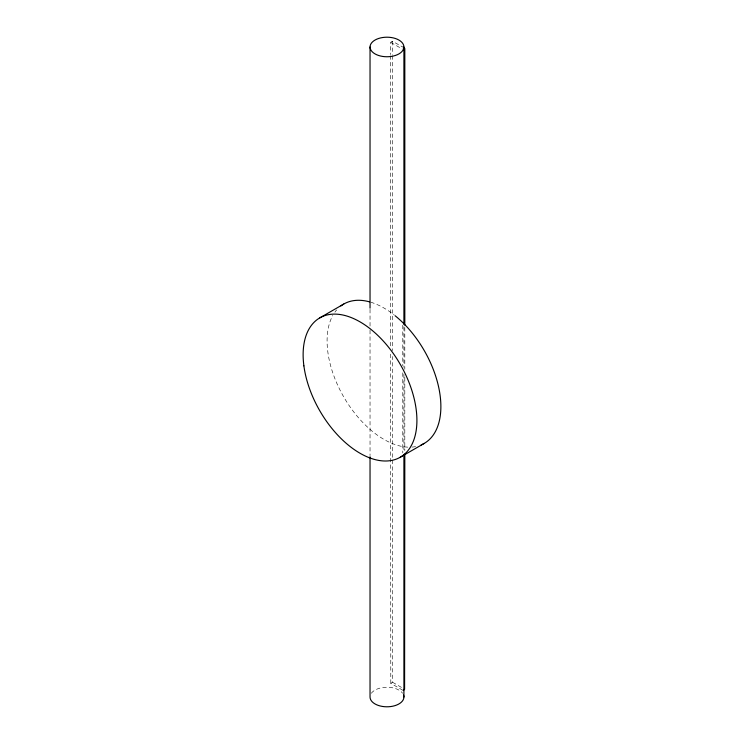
<?xml version="1.0" encoding="UTF-8"?>
<svg xmlns="http://www.w3.org/2000/svg" width="744" height="744" viewBox="0 0 744 744"><rect width="100%" height="100%" fill="white"/><g stroke="black" fill="none" stroke-linecap="round" stroke-linejoin="round"><path stroke-width="0.56" stroke-dasharray="3.72 2.79" d="M402.783 690.255L390.795 683.336L392.599 682.294L392.599 356.478M404.215 47.821L392.599 41.366A3.106 2.539 60 0 0 390.795 42.408L390.581 54.582M390.795 42.408L402.188 48.992M392.599 682.294L404.215 689M390.795 683.336L390.581 353M404.81 327.527L404.81 369.331M404.81 377.459L404.81 450.613M403.908 326.728L403.908 367.359M403.908 374.325L403.908 452.092M402.783 325.212L402.783 365.853M402.783 372.818L402.783 452.938M392.599 41.366L392.599 54.572M392.599 55.735L392.599 350.675M390.581 55.744L390.581 347.197M370.038 309.318L370.038 329.053M370.038 330.215L370.038 455.579M371.321 693.278A16.935 9.784 0 0 1 386.973 687.242A16.935 9.784 0 0 1 402.625 693.278M415.589 446.605A80.464 46.454 60 0 1 411.776 447.098M407.796 447.144A80.464 46.454 60 0 1 343.356 396.273A80.464 46.454 60 0 1 332.791 315.502M334.893 312.173A80.464 46.454 60 0 1 336.669 309.923M370.698 302.185A80.464 46.454 60 0 1 394.162 314.972"/><path stroke-width="1.12" d="M403.378 690.162A3.106 2.539 60 0 0 404.587 689.214L404.81 454.1M403.378 48.992L404.587 48.286L404.81 48.844L404.81 325.202M319.79 317.883L343.747 304.045M400.253 457.244L424.21 443.405M404.215 47.821L404.587 48.286M403.908 46.984A16.935 9.784 0 0 1 378.501 55.447A16.935 9.784 0 0 1 378.501 38.511A16.935 9.784 0 0 1 403.908 46.984L403.908 324.412M403.908 454.417L403.908 697.016M370.038 46.984L370.038 308.156M370.038 456.742L370.038 697.016A16.935 9.784 0 0 0 388.628 706.754A16.935 9.784 0 0 0 403.583 695.11M340.901 305.942A80.464 46.454 60 0 1 369.61 301.869M395.073 315.707A80.464 46.454 60 0 1 438.997 388.749A80.464 46.454 60 0 1 421.141 444.931M303.887 365.853A80.464 46.454 60 0 0 396.115 459.178A80.464 46.454 60 0 0 380.063 337.646A80.464 46.454 60 0 0 303.887 365.853"/></g></svg>
